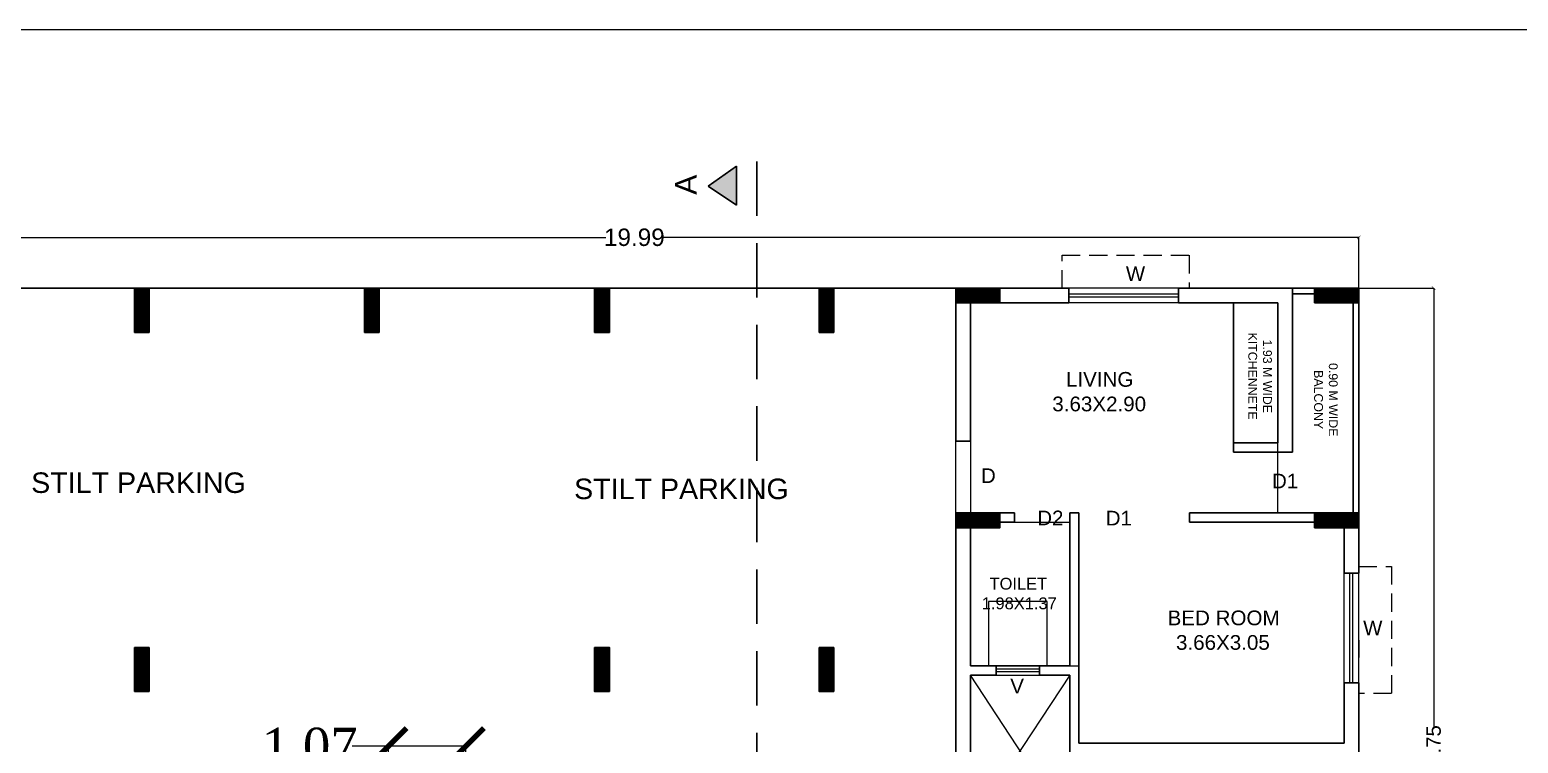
# Model space of a CAD drawing. Header units: metres. Extents: x 0 to 63445, y 32350 to 32804.
# Drawn here: x 63247.97 to 63268.51, y 32794.64 to 32804.48 of the extents above; entities that cross this region are included whole.
import ezdxf

# ---------------------------------------------------------------- set-up
doc = ezdxf.new("R2010")
doc.units = ezdxf.units.M
doc.header["$MEASUREMENT"] = 0
doc.header["$PDMODE"] = 34
doc.header["$PDSIZE"] = -10
doc.linetypes.add('DASHED2', pattern=[0.375, 0.25, -0.125])
doc.layers.get('0').update_dxf_attribs({"lineweight": 25})
doc.layers.add('BLK_2_FLR_0_BATH', color=3, linetype='Continuous', plot=False)
doc.layers.add('BLK_2_FLR_0_WATER_CLOSET', color=2, linetype='Continuous', plot=False)
for name, color, linetype, lineweight in [('BLK_2_FLR_0_BLT_UP_AREA_DEDUCT', 41, 'Continuous', 9), ('BLK_2_FLR_0_EXIT_WIDTH_DOOR', 7, 'Continuous', 0), ('BLK_2_FLR_0_UNITFA', 7, 'Continuous', 0), ('colum', 1, 'Continuous', 30), ('COLUMN', 1, 'Continuous', 30), ('DIM', 56, 'Continuous', 20), ('ELEVATION', 142, 'Continuous', 9), ('hatch', 251, 'Continuous', 20), ('STEPS', 114, 'Continuous', 20), ('TEXT-2', 65, 'Continuous', 18), ('wall', 7, 'Continuous', 30), ('window', 154, 'Continuous', 9)]:
    doc.layers.add(name, color=color, linetype=linetype, lineweight=lineweight)
doc.layers.add('text', color=65, linetype='Continuous')
doc.styles.add('AutoDCRFont', font='arial.ttf')
doc.styles.get("Standard").update_dxf_attribs({"font": 'arial.ttf', "height": 0.4})
doc.styles.add('TNR', font='times.ttf', dxfattribs={"height": 0.5})
doc.dimstyles.new('ARCHANA', dxfattribs={"dimscale": 0, "dimtxt": 0.5, "dimasz": 0.5, "dimexe": 0, "dimexo": 0, "dimgap": 0, "dimtad": 0, "dimzin": 0, "dimdsep": 46, "dimtxsty": 'TNR', "dimblk": 'ARCHTICK', "dimcen": 0.09, "dimclrd": 36, "dimclre": 36, "dimclrt": 7, "dimadec": 0, "dimazin": 0, "dimtfac": 1, "dimtofl": 0, "dimtmove": 0, "dimatfit": 3, "dimldrblk": 'ARCHTICK', "dimfxl": 1, "dimfrac": 2, "dimtolj": 1, "dimtzin": 0, "dimlwd": -1, "dimlwe": -1, "dimarcsym": 0})

# ---------------------------------------------------------------- blocks, each defined once
blk = doc.blocks.new('A$C7D115503')
at = {"layer": 'COLUMN', "ltscale": 3}
h = blk.add_hatch(dxfattribs=at)
h.set_pattern_fill('ANSI31', color=256, style=0)
h.paths.add_polyline_path([(-14.36, -11.59), (-6.36, -11.59), (-6.36, 12.41), (-14.36, 12.41)])
at = {"layer": 'COLUMN', "ltscale": 0.05}
for p, q in [((-14.36, 12.41), (-6.36, 12.41)), ((-14.36, 12.41), (-14.36, -11.59)), ((-6.36, 12.41), (-6.36, -11.59)), ((-6.36, -11.59), (-14.36, -11.59))]:
    blk.add_line(p, q, dxfattribs=at)
blk = doc.blocks.new('_ArchTick')
at = {"color": 0, "linetype": 'ByBlock', "const_width": 0.15}
blk.add_lwpolyline([(-0.5, -0.5), (0.5, 0.5)], dxfattribs=at)
blk = doc.blocks.new('*D488')
at = {"layer": 'Defpoints', "color": 0, "ltscale": 3, "transparency": 16777216}
for p in [(63266.308, 32801.614), (63246.314, 32800.914), (63266.308, 32800.914)]:
    blk.add_point(p, dxfattribs=at)
at = {"layer": 'DIM', "ltscale": 3, "transparency": 16777216}
for p, q in [((63246.314, 32800.914), (63246.314, 32801.614)), ((63246.314, 32801.614), (63255.917, 32801.614)), ((63266.308, 32801.614), (63256.705, 32801.614)), ((63266.308, 32800.914), (63266.308, 32801.614))]:
    blk.add_line(p, q, dxfattribs=at)
at = {"layer": 'DIM', "ltscale": 3, "transparency": 16777216, "xscale": 0.05, "yscale": 0.05, "zscale": 0.05, "rotation": 180}
blk.add_blockref('_ArchTick', (63246.314, 32801.614), dxfattribs=at)
at = {"layer": 'DIM', "ltscale": 3, "transparency": 16777216, "xscale": 0.05, "yscale": 0.05, "zscale": 0.05}
blk.add_blockref('_ArchTick', (63266.308, 32801.614), dxfattribs=at)
at = {"layer": 'DIM', "color": 7, "ltscale": 3, "transparency": 16777216, "insert": (63256.311, 32801.614), "char_height": 0.4, "attachment_point": 5}
blk.add_mtext('\\A1;{\\H0.6x;19.99}', dxfattribs=at)
blk = doc.blocks.new('*D492')
at = {"layer": 'Defpoints', "color": 0, "ltscale": 3, "transparency": 16777216}
for p in [(0.832, 32800.914), (63266.308, 32800.914), (0, 32788.163)]:
    blk.add_point(p, dxfattribs=at)
at = {"layer": 'DIM', "ltscale": 3, "transparency": 16777216}
for p, q in [((5.832, 32800.914), (0.832, 32800.914)), ((0.832, 32800.914), (0.832, 32794.933)), ((0.832, 32788.163), (0.832, 32794.144)), ((0, 32788.163), (0.832, 32788.163))]:
    blk.add_line(p, q, dxfattribs=at)
at = {"layer": 'DIM', "ltscale": 3, "transparency": 16777216, "xscale": 0.05, "yscale": 0.05, "zscale": 0.05}
for p, rotation in [((0.832, 32800.914), 90), ((0.832, 32788.163), 270)]:
    blk.add_blockref('_ArchTick', p, dxfattribs=dict(at, rotation=rotation))
at = {"layer": 'DIM', "color": 7, "ltscale": 3, "transparency": 16777216, "insert": (0.832, 32794.538), "char_height": 0.4, "attachment_point": 5, "rotation": 90}
blk.add_mtext('\\A1;{\\H0.6x;12.75}', dxfattribs=at)
blk = doc.blocks.new('*D494')
at = {"layer": 'Defpoints', "color": 0, "ltscale": 3, "transparency": 16777216}
for p in [(63266.308, 32800.914), (63266.308, 32788.163), (63267.342, 32788.163)]:
    blk.add_point(p, dxfattribs=at)
at = {"layer": 'DIM', "ltscale": 3, "transparency": 16777216}
for p, q in [((63266.308, 32800.914), (63267.342, 32800.914)), ((63267.342, 32800.914), (63267.342, 32794.867)), ((63267.342, 32788.163), (63267.342, 32794.209)), ((63266.308, 32788.163), (63267.342, 32788.163))]:
    blk.add_line(p, q, dxfattribs=at)
at = {"layer": 'DIM', "ltscale": 3, "transparency": 16777216, "xscale": 0.05, "yscale": 0.05, "zscale": 0.05}
for p, rotation in [((63267.342, 32800.914), 90), ((63267.342, 32788.163), 270)]:
    blk.add_blockref('_ArchTick', p, dxfattribs=dict(at, rotation=rotation))
at = {"layer": 'DIM', "color": 7, "ltscale": 3, "transparency": 16777216, "insert": (63267.342, 32794.538), "char_height": 0.4, "attachment_point": 5, "rotation": 90}
blk.add_mtext('\\A1;{\\H0.5x;12.75}', dxfattribs=at)
blk = doc.blocks.new('*D527')
at = {"layer": 'BLK_2_FLR_0_EXIT_WIDTH_DOOR', "color": 36, "ltscale": 0.5, "transparency": 16777216}
for p, q in [((63252.918, 32794.597), (63252.418, 32794.597)), ((63252.918, 32793.827), (63252.918, 32794.597)), ((63253.985, 32794.597), (63252.918, 32794.597)), ((63253.985, 32793.827), (63253.985, 32794.597))]:
    blk.add_line(p, q, dxfattribs=at)
at = {"layer": 'Defpoints', "color": 0, "ltscale": 0.5, "transparency": 16777216}
for p in [(63252.918, 32794.597), (63252.918, 32793.827), (63253.985, 32793.827)]:
    blk.add_point(p, dxfattribs=at)
at = {"layer": 'BLK_2_FLR_0_EXIT_WIDTH_DOOR', "color": 36, "ltscale": 0.5, "transparency": 16777216, "xscale": 0.5, "yscale": 0.5, "zscale": 0.5, "rotation": 180}
blk.add_blockref('_ArchTick', (63252.918, 32794.597), dxfattribs=at)
at = {"layer": 'BLK_2_FLR_0_EXIT_WIDTH_DOOR', "color": 36, "ltscale": 0.5, "transparency": 16777216, "xscale": 0.5, "yscale": 0.5, "zscale": 0.5}
blk.add_blockref('_ArchTick', (63253.985, 32794.597), dxfattribs=at)
at = {"layer": 'BLK_2_FLR_0_EXIT_WIDTH_DOOR', "color": 7, "ltscale": 0.5, "transparency": 16777216, "insert": (63251.832, 32794.597), "char_height": 0.5, "attachment_point": 5, "style": 'TNR'}
blk.add_mtext('\\A1;1.07', dxfattribs=at)

msp = doc.modelspace()

# ---------------------------------------------------------------- hatches: boundary and pattern name
at = {"layer": 'wall', "ltscale": 3}
msp.add_hatch(color=252, dxfattribs=at).paths.add_polyline_path([(63257.7212, 32802.0564), (63257.7212, 32802.5982), (63257.3321, 32802.3183)])

# ---------------------------------------------------------------- linework, layer by layer
at = {"layer": 'BLK_2_FLR_0_BATH', "color": 3, "ltscale": 0.5}
msp.add_lwpolyline([(63262.3204, 32795.7067), (63260.9488, 32795.7067), (63260.9488, 32797.688), (63262.3204, 32797.688)], close=True, dxfattribs=at)
at = {"layer": 'BLK_2_FLR_0_BLT_UP_AREA_DEDUCT', "color": 20}
msp.add_lwpolyline([(63262.3204, 32793.4968), (63260.9488, 32793.4968), (63260.9488, 32795.5797), (63262.3204, 32795.5797)], close=True, dxfattribs=at)
at = {"layer": 'BLK_2_FLR_0_UNITFA', "color": 1, "ltscale": 0.5}
msp.add_lwpolyline([(63262.4474, 32794.6399), (63266.1052, 32794.6399), (63266.1052, 32797.6118), (63266.1052, 32797.815), (63265.1907, 32797.815), (63265.1907, 32800.7106), (63260.9488, 32800.7106), (63260.9488, 32795.7067), (63262.4474, 32795.7067), (63262.4474, 32794.6399)], dxfattribs=at)
at = {"layer": 'BLK_2_FLR_0_WATER_CLOSET', "color": 3}
msp.add_lwpolyline([(63262.0081, 32796.5916), (63261.1995, 32796.5916), (63261.1995, 32795.7067), (63262.0081, 32795.7067)], close=True, dxfattribs=at)
at = {"layer": 'colum', "linetype": 'DASHED2', "ltscale": 3}
msp.add_lwpolyline([(63258.0029, 32783.9097), (63258.0029, 32802.8051)], dxfattribs=at)
at = {"layer": 'ELEVATION', "ltscale": 20}
msp.add_lwpolyline([(63164.5545, 32720.575), (63295.8612, 32720.575), (63295.8612, 32804.4763), (63164.5545, 32804.4763)], close=True, dxfattribs=at)
at = {"layer": 'hatch', "ltscale": 0.05}
for p, q in [((63262.3204, 32793.4968), (63260.9488, 32795.5797)), ((63262.3204, 32795.5797), (63260.9488, 32793.4968))]:
    msp.add_line(p, q, dxfattribs=at)
at = {"layer": 'STEPS'}
msp.add_line((63260.7456, 32797.815), (63260.7456, 32798.8056), dxfattribs=at)
at = {"layer": 'wall', "ltscale": 3}
for p, q in [((63257.7212, 32802.5982), (63257.3321, 32802.3183)), ((63257.7212, 32802.0564), (63257.7212, 32802.5982)), ((63257.3321, 32802.3183), (63257.7212, 32802.0564)), ((63262.3079, 32800.7106), (63262.3079, 32800.9139)), ((63263.8225, 32800.7106), (63263.8225, 32800.9139)), ((63266.1052, 32796.9846), (63266.3084, 32796.9846)), ((63261.9035, 32795.7067), (63261.9035, 32795.5797)), ((63266.1052, 32795.47), (63266.3084, 32795.47))]:
    msp.add_line(p, q, dxfattribs=at)
at = {"layer": 'wall'}
for p, q in [((63260.7456, 32800.9139), (63246.3143, 32800.9139)), ((63260.7456, 32800.9139), (63260.7456, 32798.8056)), ((63262.3079, 32800.9139), (63260.7456, 32800.9139)), ((63265.3939, 32800.9139), (63263.8225, 32800.9139)), ((63265.3939, 32798.6532), (63265.3939, 32800.9139)), ((63266.3084, 32800.9139), (63265.3939, 32800.9139)), ((63266.2322, 32800.8376), (63265.3939, 32800.8376)), ((63266.2322, 32797.815), (63266.2322, 32800.8376)), ((63266.3084, 32797.815), (63266.3084, 32800.9139)), ((63260.9488, 32800.7106), (63262.3079, 32800.7106)), ((63260.9488, 32800.7106), (63260.9488, 32798.8056)), ((63263.8225, 32800.7106), (63265.1907, 32800.7106)), ((63264.5811, 32798.7802), (63264.5811, 32800.7106)), ((63265.1907, 32798.7802), (63265.1907, 32800.7106)), ((63260.7456, 32798.8056), (63260.9488, 32798.8056)), ((63264.5811, 32798.7802), (63265.1907, 32798.7802)), ((63264.5811, 32798.7802), (63264.5811, 32798.6532)), ((63264.5811, 32798.6532), (63265.3939, 32798.6532)), ((63260.7456, 32797.815), (63261.5584, 32797.815)), ((63260.7456, 32791.2616), (63260.7456, 32797.815)), ((63260.9488, 32797.688), (63261.5584, 32797.688)), ((63260.9488, 32797.688), (63260.9488, 32795.7067)), ((63261.5584, 32797.815), (63261.5584, 32797.688)), ((63262.3204, 32797.815), (63262.4474, 32797.815)), ((63262.3204, 32797.815), (63262.3204, 32795.7067)), ((63262.4474, 32797.815), (63262.4474, 32794.6399)), ((63263.9715, 32797.815), (63266.3084, 32797.815)), ((63263.9715, 32797.815), (63263.9715, 32797.688)), ((63263.9715, 32797.688), (63266.1052, 32797.688)), ((63266.1052, 32796.9846), (63266.1052, 32797.688)), ((63266.3084, 32796.9846), (63266.3084, 32797.815)), ((63266.3084, 32795.822), (63266.3084, 32796.0616)), ((63260.9488, 32795.7067), (63261.3035, 32795.7067)), ((63261.9035, 32795.7067), (63262.3204, 32795.7067)), ((63260.9488, 32795.5797), (63261.3035, 32795.5797)), ((63260.9488, 32795.5797), (63260.9488, 32793.4968)), ((63261.9035, 32795.5797), (63262.3204, 32795.5797)), ((63262.3204, 32795.5797), (63262.3204, 32794.6399)), ((63266.1052, 32794.6399), (63266.1052, 32795.47)), ((63266.3084, 32793.8146), (63266.3084, 32795.47)), ((63262.3204, 32793.4968), (63262.3204, 32794.6399)), ((63262.4474, 32794.6399), (63266.1052, 32794.6399)), ((63262.4474, 32794.6399), (63266.1052, 32794.6399))]:
    msp.add_line(p, q, dxfattribs=at)
at = {"layer": 'wall', "ltscale": 0.5}
msp.add_line((63261.3035, 32795.5797), (63261.3035, 32795.7067), dxfattribs=at)
at = {"layer": 'window'}
for p, q in [((63263.8225, 32800.9126), (63262.3079, 32800.9126)), ((63263.8225, 32800.8332), (63262.3079, 32800.8332)), ((63263.8225, 32800.7901), (63262.3079, 32800.7901)), ((63263.8225, 32800.7106), (63262.3079, 32800.7106)), ((63266.1052, 32795.47), (63266.1052, 32796.9846)), ((63266.1846, 32795.47), (63266.1846, 32796.9846)), ((63266.2277, 32795.47), (63266.2277, 32796.9846)), ((63266.3071, 32795.47), (63266.3071, 32796.9846)), ((63261.3041, 32795.7067), (63261.3035, 32795.7067))]:
    msp.add_line(p, q, dxfattribs=at)
at = {"layer": 'window', "ltscale": 0.5}
for p, q in [((63261.9035, 32795.7067), (63261.3041, 32795.7067)), ((63261.9035, 32795.66), (63261.3041, 32795.66)), ((63261.3041, 32795.6264), (63261.9035, 32795.6264)), ((63261.9041, 32795.7067), (63261.9035, 32795.7067)), ((63261.9035, 32795.7067), (63261.9041, 32795.7067)), ((63261.3041, 32795.5797), (63261.9035, 32795.5797)), ((63261.9035, 32795.5797), (63261.9041, 32795.5797)), ((63261.9041, 32795.5797), (63261.9035, 32795.5797))]:
    msp.add_line(p, q, dxfattribs=at)
at = {"layer": 'window', "color": 8, "linetype": 'DASHED2'}
for points in [[(63262.2148, 32800.9126), (63262.2148, 32801.367), (63263.966, 32801.367), (63263.966, 32800.9126)], [(63266.3071, 32797.0777), (63266.7615, 32797.0777), (63266.7615, 32795.3265), (63266.3071, 32795.3265)]]:
    msp.add_lwpolyline(points, dxfattribs=at)

# ---------------------------------------------------------------- block references
at = {"layer": 'COLUMN', "ltscale": 0.05, "xscale": -0.025400733691282, "yscale": 0.025400733691282, "zscale": 0.025400733691282}
for p in [(63249.2516, 32800.5985), (63252.4267, 32800.5985), (63255.6018, 32800.5985), (63258.7006, 32800.5985), (63249.2516, 32795.6454), (63255.6018, 32795.6454), (63258.7006, 32795.6454)]:
    msp.add_blockref('A$C7D115503', p, dxfattribs=at)
at = {"layer": 'COLUMN', "ltscale": 0.05, "xscale": -0.025400733691282, "yscale": 0.025400733691282, "zscale": 0.025400733691282, "rotation": 90}
for p in [(63261.0609, 32800.549), (63266.0141, 32800.549), (63261.0609, 32797.4501), (63266.0141, 32797.4501)]:
    msp.add_blockref('A$C7D115503', p, dxfattribs=at)

# ---------------------------------------------------------------- texts
at = {"layer": 'text'}
for p in [(63247.9869, 32798.0906), (63255.4796, 32798.0053)]:
    msp.add_text('STILT PARKING', height=0.282723, dxfattribs=at).set_placement(p)
at = {"layer": 'text', "char_height": 0.121924, "width": 3.795079, "attachment_point": 1, "rotation": 270}
for s, insert in [('\\pi1.40502;1.93 M WIDE\\P\\pi1.30742;KITCHENNETE', (63265.1086, 32801.61)), ('\\pi1.39928;0.90 M WIDE\\P\\pi1.49742;BALCONY', (63266.0174, 32801.2814))]:
    msp.add_mtext(s, dxfattribs=dict(at, insert=insert))
at = {"layer": 'text'}
for s, insert, char_height, width, attachment_point in [('\\pi2.06872;LIVING\\P\\pi1.88042;3.63X2.90', (63260.1988, 32799.213), 0.203206, 5.029694, 7), ('D', (63261.2989, 32798.2276), 0.2019, 0.534981, 9), ('D1', (63265.4723, 32798.1537), 0.20194, 0.534981, 9), ('D2', (63262.2324, 32797.6451), 0.20194, 0.534981, 9), ('D1', (63263.1771, 32797.6424), 0.20194, 0.534981, 9), ('\\pi1.61933;TOILET\\P\\pi1.51165;1.98X1.37', (63259.5938, 32796.4847), 0.162565, 4.023756, 7), ('\\pi1.76315;BED ROOM\\P\\pi1.87931;3.66X3.05', (63261.907, 32795.9246), 0.203206, 5.029694, 7)]:
    msp.add_mtext(s, dxfattribs=dict(at, insert=insert, char_height=char_height, width=width, attachment_point=attachment_point))
at = {"layer": 'TEXT-2', "insert": (63256.8733, 32802.2003), "char_height": 0.3, "width": 0.271413, "attachment_point": 1, "rotation": 90, "style": 'AutoDCRFont'}
msp.add_mtext('A', dxfattribs=at)
at = {"layer": 'TEXT-2', "char_height": 0.2019, "width": 0.182701, "style": 'AutoDCRFont'}
for s, insert, attachment_point in [('W', (63263.3602, 32801.2156), 3), ('W', (63266.3687, 32796.1289), 7), ('V', (63261.4995, 32795.5275), 1)]:
    msp.add_mtext(s, dxfattribs=dict(at, insert=insert, attachment_point=attachment_point))

# ---------------------------------------------------------------- dimensions: what is measured, and where the dimension line sits
at = {"layer": 'BLK_2_FLR_0_EXIT_WIDTH_DOOR', "color": 1, "ltscale": 0.5}
dim = msp.add_linear_dim(base=(63252.9185, 32794.5971), p1=(63253.9853, 32793.827), p2=(63252.9185, 32793.827), dimstyle='ARCHANA', override={"dimscale": 1, "dimfxl": 6, "dimarcsym": 1}, dxfattribs=at)
dim.commit()
dim.dimension.update_dxf_attribs({"geometry": '*D527', "text_midpoint": (63251.8322, 32794.5971)})
at = {"layer": 'DIM', "ltscale": 3}
dim = msp.add_linear_dim(base=(63266.3084, 32801.6138), p1=(63246.3143, 32800.9139), p2=(63266.3084, 32800.9139), text='{\\H0.6x;<>}', dimstyle='ARCHANA', override={"dimscale": 1, "dimtxt": 0.278, "dimasz": 0.05, "dimtxsty": 'Standard', "dimclrd": 256, "dimclre": 256, "dimfxl": 5, "dimfxlon": 1, "dimarcsym": 1}, dxfattribs=at)
dim.commit()
dim.dimension.update_dxf_attribs({"geometry": '*D488', "text_midpoint": (63256.3113, 32801.6138)})
for base, p1, p2, text, picture, middle in [((0.8318, 32800.9139), (0, 32788.1627), (63266.3084, 32800.9139), '{\\H0.6x;<>}', '*D492', (0.8318, 32794.5383)), ((63267.3416, 32788.1627), (63266.3084, 32800.9139), (63266.3084, 32788.1627), '{\\H0.5x;<>}', '*D494', (63267.3416, 32794.5383))]:
    dim = msp.add_linear_dim(base=base, p1=p1, p2=p2, angle=90, text=text, dimstyle='ARCHANA', override={"dimscale": 1, "dimtxt": 0.278, "dimasz": 0.05, "dimtxsty": 'Standard', "dimclrd": 256, "dimclre": 256, "dimfxl": 5, "dimfxlon": 1, "dimarcsym": 1}, dxfattribs=at)
    dim.commit()
    dim.dimension.update_dxf_attribs({"geometry": picture, "text_midpoint": middle})

doc.saveas('drawing.dxf')
